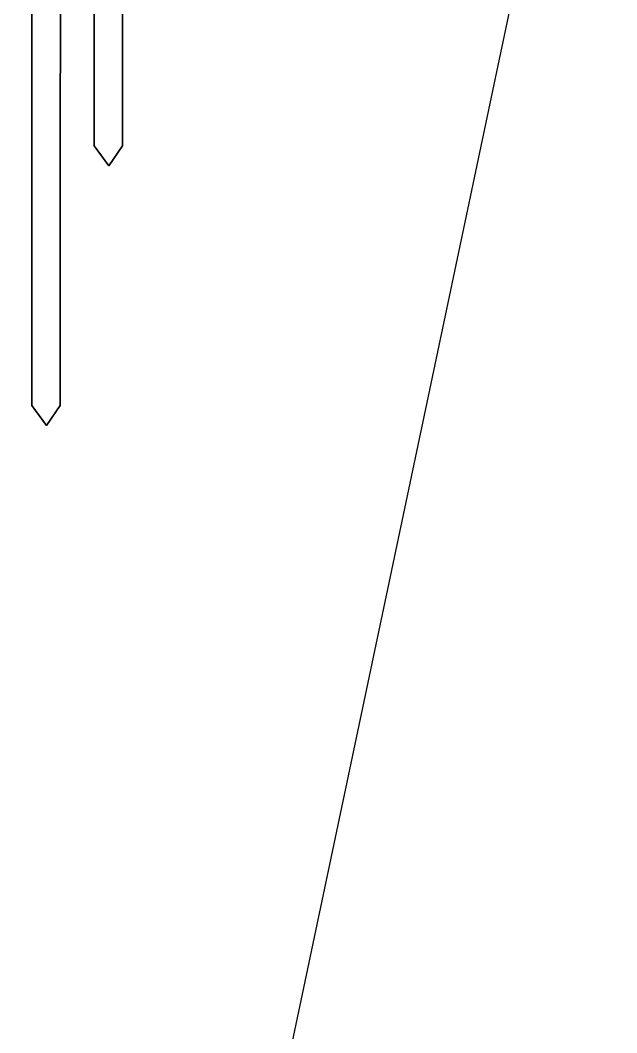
# Model space of a CAD drawing. Extents: x -2057 to 2225, y -44 to 31181.
# Drawn here: x 320.3 to 550.4, y 1029.5 to 1419.7 of the extents above; entities that cross this region are included whole.
import ezdxf

# ---------------------------------------------------------------- set-up
doc = ezdxf.new("R2010")
doc.units = 0
for name, color, linetype in [('etching', 7, 'CONTINUOUS'), ('L2D0_etching2', 4, 'CONTINUOUS'), ('L3D0_etching3', 5, 'CONTINUOUS'), ('polyimide', 9, 'CONTINUOUS'), ('polyimide_etch_borders', 10, 'CONTINUOUS')]:
    doc.layers.add(name, color=color, linetype=linetype)

msp = doc.modelspace()

# ---------------------------------------------------------------- linework, layer by layer
at = {"layer": 'etching'}
for points in [[(1890.612, 20342.595), (1890.612, 10404.624), (907.37, 8971.06), (907.37, 3311.52), (208.395, -1.125), (80.82, -44.08), (0, 0), (-775.12, 3311.52), (-775.12, 8985.76), (-1736.396, 10397.27), (-1736.396, 20343.044)], [(348.792, 1627.31), (348.792, 1371.247), (354.472, 1363.52), (359.754, 1371.247), (359.792, 1627.31)], [(324.792, 1527.31), (324.792, 1271.247), (330.472, 1263.52), (335.754, 1271.247), (335.792, 1527.31)]]:
    msp.add_lwpolyline(points, dxfattribs=at)
at = {"layer": 'L2D0_etching2'}
msp.add_lwpolyline([(1890.612, 20342.595), (1890.612, 10404.624), (907.37, 8971.06), (907.37, 3311.52), (208.395, -1.125), (80.82, -44.08), (0, 0), (-775.12, 3311.52), (-775.12, 8985.76), (-1736.396, 10397.27), (-1736.396, 20343.044)], dxfattribs=at)
at = {"layer": 'L3D0_etching3'}
for points in [[(1890.612, 20342.595), (1890.612, 10404.624), (907.37, 8971.06), (907.37, 3311.52), (208.395, -1.125), (80.82, -44.08), (0, 0), (-775.12, 3311.52), (-775.12, 8985.76), (-1736.396, 10397.27), (-1736.396, 20343.044)], [(348.792, 1627.31), (348.792, 1371.247), (354.472, 1363.52), (359.754, 1371.247), (359.792, 1627.31)], [(324.792, 1527.31), (324.792, 1271.247), (330.472, 1263.52), (335.754, 1271.247), (335.792, 1527.31)]]:
    msp.add_lwpolyline(points, dxfattribs=at)
at = {"layer": 'polyimide'}
for points in [[(359.792, 1627.31), (359.754, 1371.247), (354.472, 1363.52), (348.792, 1371.247), (348.792, 1627.31)], [(348.792, 1627.31), (348.792, 1371.247), (354.472, 1363.52), (359.754, 1371.247), (359.792, 1627.31)], [(335.792, 1527.31), (335.754, 1271.247), (330.472, 1263.52), (324.792, 1271.247), (324.792, 1527.31)], [(324.792, 1527.31), (324.792, 1271.247), (330.472, 1263.52), (335.754, 1271.247), (335.792, 1527.31)]]:
    msp.add_lwpolyline(points, dxfattribs=at)
at = {"layer": 'polyimide_etch_borders'}
msp.add_lwpolyline([(1890.612, 20342.595), (1890.612, 10404.624), (907.37, 8971.06), (907.37, 3311.52), (208.395, -1.125), (80.82, -44.08), (0, 0), (-775.12, 3311.52), (-775.12, 8985.76), (-1736.396, 10397.27), (-1736.396, 20343.044)], dxfattribs=at)

doc.saveas('drawing.dxf')
